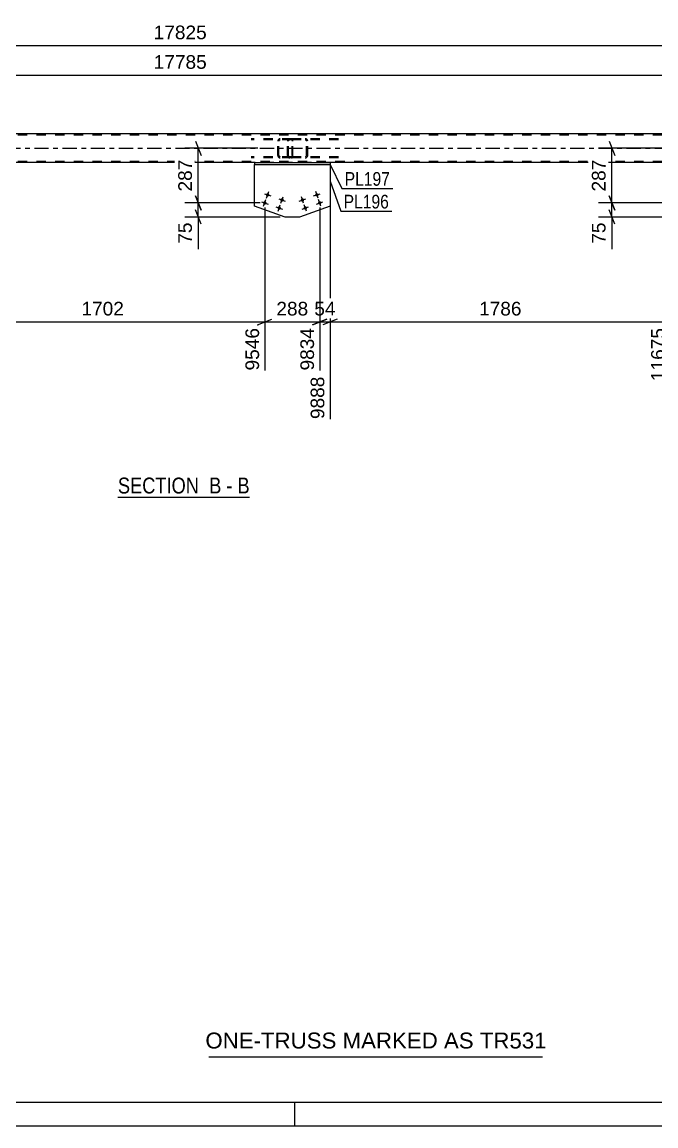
# Model space of a CAD drawing. Header units: millimetres. Extents: x -132 to 709, y -396 to 198.
# Drawn here: x 231.9 to 365, y -396.3 to -164.6 of the extents above; entities that cross this region are included whole.
import ezdxf

# ---------------------------------------------------------------- set-up
doc = ezdxf.new("R2010")
doc.units = ezdxf.units.MM
doc.linetypes.add('DXK_LINE_DOT2', pattern=[3.9198, 1.9599, -1.9599])
doc.linetypes.add('DXK_LINE_DOT3', pattern=[5.9187, 2.979, -0.9799, 0.9799, -0.9799])
doc.styles.add('Arial', font='arial.ttf', dxfattribs={"height": 0.2})
doc.styles.add('Arial Narrow', font='ARIALN.TTF', dxfattribs={"height": 0.2})

# ---------------------------------------------------------------- blocks, each defined once
blk = doc.blocks.new('Unknown-203774460-1113')
at = {"color": 5, "linetype": 'Continuous'}
for p, q in [((-126.83, -391.26), (704.17, -391.26)), ((289.17, -396.26), (289.17, -391.26)), ((-131.83, -396.26), (709.17, -396.26))]:
    blk.add_line(p, q, dxfattribs=at)
blk = doc.blocks.new('Unknown-203774460-17 - 6715')
at = {"color": 6, "linetype": 'Continuous'}
blk.add_line((252.05, -264.28), (279.7, -264.28), dxfattribs=at)
at = {"color": 0, "linetype": 'Continuous'}
blk.add_wipeout([(270.16, -263.53), (270.16, -260.03), (252.05, -260.03), (252.05, -263.53)], dxfattribs=at)
at = {"color": 7, "linetype": 'Continuous', "style": 'Arial Narrow'}
blk.add_text('SECTION ', height=3.34, dxfattribs=at).set_placement((252.05, -263.53))
at = {"color": 0, "linetype": 'Continuous'}
blk.add_wipeout([(273.76, -263.53), (273.76, -260.03), (271.21, -260.03), (271.21, -263.53)], dxfattribs=at)
at = {"color": 7, "linetype": 'Continuous', "style": 'Arial Narrow'}
blk.add_text('B', height=3.34, dxfattribs=at).set_placement((271.21, -263.53))
at = {"color": 0, "linetype": 'Continuous'}
blk.add_wipeout([(276.09, -263.53), (276.09, -260.03), (274.81, -260.03), (274.81, -263.53)], dxfattribs=at)
at = {"color": 7, "linetype": 'Continuous', "style": 'Arial Narrow'}
blk.add_text('-', height=3.34, dxfattribs=at).set_placement((274.81, -263.53))
at = {"color": 0, "linetype": 'Continuous'}
blk.add_wipeout([(279.7, -263.53), (279.7, -260.03), (277.14, -260.03), (277.14, -263.53)], dxfattribs=at)
at = {"color": 7, "linetype": 'Continuous', "style": 'Arial Narrow'}
blk.add_text('B', height=3.34, dxfattribs=at).set_placement((277.14, -263.53))
blk = doc.blocks.new('Part-203774460-6857 - 6715')
at = {"color": 7, "linetype": 'DXK_LINE_DOT2'}
for p, q in [((288.52, -189.08), (280.02, -189.08)), ((288.52, -189.32), (280.02, -189.32)), ((285.64, -189.38), (285.61, -189.56)), ((285.61, -192.6), (285.61, -189.56)), ((285.86, -189.56), (285.88, -189.47)), ((285.86, -192.6), (285.86, -189.56)), ((285.88, -189.47), (285.93, -189.39)), ((286.11, -189.08), (285.92, -189.12)), ((285.93, -189.39), (286.01, -189.34)), ((286.01, -189.34), (286.11, -189.32)), ((287.62, -189.32), (287.62, -189.08)), ((288.62, -189.12), (288.52, -189.08)), ((288.52, -189.32), (288.57, -189.34)), ((288.57, -189.34), (288.61, -189.39)), ((288.61, -189.39), (288.64, -189.47)), ((288.71, -189.22), (288.62, -189.12)), ((288.64, -189.47), (288.65, -189.56)), ((288.65, -192.6), (288.65, -189.56)), ((288.77, -189.38), (288.71, -189.22)), ((288.79, -189.56), (288.77, -189.38)), ((288.79, -192.6), (288.79, -189.56)), ((288.52, -192.84), (280.02, -192.84)), ((288.52, -193.08), (280.02, -193.08)), ((285.61, -192.6), (285.64, -192.79)), ((285.88, -192.69), (285.86, -192.6)), ((285.93, -192.77), (285.88, -192.69)), ((285.92, -193.05), (286.11, -193.08)), ((286.01, -192.82), (285.93, -192.77)), ((286.11, -192.84), (286.01, -192.82)), ((287.62, -193.08), (287.62, -192.84)), ((288.57, -192.82), (288.52, -192.84)), ((288.52, -193.08), (288.62, -193.05)), ((288.61, -192.77), (288.57, -192.82)), ((288.64, -192.69), (288.61, -192.77)), ((288.62, -193.05), (288.71, -192.94)), ((288.65, -192.6), (288.64, -192.69)), ((288.71, -192.94), (288.77, -192.79)), ((288.77, -192.79), (288.79, -192.6))]:
    blk.add_line(p, q, dxfattribs=at)
for centre, start, end in [((286.1, -189.58), 111.1513, 156.1049), ((286.1, -192.59), 203.8951, 248.8487)]:
    blk.add_arc(centre, 0.492, start, end, dxfattribs=at)
blk = doc.blocks.new('Bolt-203774460-6754 - 6715')
at = {"linetype": 'Continuous'}
for points in [[(293.47, -200.97, -1), (294.14, -200.73, -1)], [(290.45, -202.04, -1), (291.13, -201.8, -1)], [(291.05, -203.73, -1), (291.73, -203.49, -1)], [(294.07, -202.66, -1), (294.75, -202.42, -1)]]:
    blk.add_hatch(color=1, dxfattribs=at).paths.add_polyline_path(points)
at = {"color": 1, "linetype": 'Continuous'}
for p, q in [((291.03, -202.59), (290.55, -201.24)), ((293.13, -201.09), (294.48, -200.61)), ((294.05, -201.52), (293.56, -200.17)), ((290.11, -202.16), (291.47, -201.67)), ((290.71, -203.85), (292.07, -203.37)), ((291.63, -204.29), (291.15, -202.93)), ((293.73, -202.78), (295.09, -202.3)), ((294.65, -203.22), (294.17, -201.86))]:
    blk.add_line(p, q, dxfattribs=at)
blk = doc.blocks.new('Part-203774460-6759 - 6715')
at = {"color": 2, "linetype": 'Continuous'}
for p, q in [((280.72, -203.26), (280.72, -194.48)), ((296.57, -194.48), (296.57, -203.26)), ((287.13, -205.53), (280.72, -203.26)), ((296.57, -203.26), (290.16, -205.53)), ((290.16, -205.53), (287.13, -205.53))]:
    blk.add_line(p, q, dxfattribs=at)
at = {"color": 7, "linetype": 'DXK_LINE_DOT2'}
blk.add_line((280.72, -194.48), (296.57, -194.48), dxfattribs=at)
blk = doc.blocks.new('Part-203774460-6816 - 6715')
at = {"color": 2, "linetype": 'Continuous'}
for p, q in [((597.55, -188.08), (-67.33, -188.08)), ((280.72, -194.08), (214.81, -194.08)), ((365.85, -194.08), (296.57, -194.08))]:
    blk.add_line(p, q, dxfattribs=at)
at = {"color": 7, "linetype": 'DXK_LINE_DOT2'}
for p, q in [((597.55, -188.32), (-67.33, -188.32)), ((597.55, -193.84), (-67.33, -193.84)), ((597.55, -194.08), (-59.33, -194.08)), ((296.57, -194.08), (280.72, -194.08))]:
    blk.add_line(p, q, dxfattribs=at)
at = {"color": 7, "linetype": 'DXK_LINE_DOT3'}
blk.add_line((-67.33, -191.08), (597.55, -191.08), dxfattribs=at)
blk = doc.blocks.new('Bolt-203774460-6852 - 6715')
at = {"linetype": 'Continuous'}
for points in [[(283.14, -200.73, -1), (283.82, -200.97, -1)], [(282.54, -202.42, -1), (283.22, -202.66, -1)], [(285.56, -203.49, -1), (286.24, -203.73, -1)], [(286.16, -201.8, -1), (286.84, -202.04, -1)]]:
    blk.add_hatch(color=1, dxfattribs=at).paths.add_polyline_path(points)
at = {"color": 1, "linetype": 'Continuous'}
for p, q in [((282.8, -200.61), (284.16, -201.09)), ((283.24, -201.52), (283.72, -200.17)), ((286.26, -202.59), (286.74, -201.24)), ((282.2, -202.3), (283.56, -202.78)), ((282.64, -203.22), (283.12, -201.86)), ((285.22, -203.37), (286.58, -203.85)), ((285.66, -204.29), (286.14, -202.93)), ((285.82, -201.67), (287.18, -202.16))]:
    blk.add_line(p, q, dxfattribs=at)
blk = doc.blocks.new('Part-203774460-6955 - 6715')
at = {"color": 2, "linetype": 'Continuous'}
for p, q in [((280.72, -194.08), (280.72, -194.48)), ((280.72, -194.08), (296.57, -194.08)), ((280.72, -194.48), (296.57, -194.48)), ((296.57, -194.08), (296.57, -194.48))]:
    blk.add_line(p, q, dxfattribs=at)
blk = doc.blocks.new('Part-203774460-6977 - 6715')
at = {"color": 7, "linetype": 'DXK_LINE_DOT2'}
for p, q in [((287.66, -189.38), (287.62, -189.56)), ((287.62, -192.6), (287.62, -189.56)), ((287.87, -189.56), (287.89, -189.47)), ((287.87, -192.6), (287.87, -189.56)), ((287.89, -189.47), (287.95, -189.39)), ((288.13, -189.08), (287.93, -189.12)), ((287.95, -189.39), (288.03, -189.34)), ((288.03, -189.34), (288.13, -189.32)), ((298.36, -189.08), (288.13, -189.08)), ((298.36, -189.32), (288.13, -189.32)), ((291.56, -189.12), (291.37, -189.08)), ((291.37, -189.32), (291.46, -189.34)), ((291.46, -189.34), (291.55, -189.39)), ((291.55, -189.39), (291.6, -189.47)), ((291.6, -189.47), (291.62, -189.56)), ((291.62, -192.6), (291.62, -189.56)), ((291.88, -189.56), (291.84, -189.38)), ((291.88, -192.6), (291.88, -189.56)), ((287.62, -192.6), (287.66, -192.79)), ((287.89, -192.69), (287.87, -192.6)), ((287.95, -192.77), (287.89, -192.69)), ((287.93, -193.05), (288.13, -193.08)), ((288.03, -192.82), (287.95, -192.77)), ((288.13, -192.84), (288.03, -192.82)), ((298.36, -192.84), (288.13, -192.84)), ((298.36, -193.08), (288.13, -193.08)), ((291.46, -192.82), (291.37, -192.84)), ((291.37, -193.08), (291.56, -193.05)), ((291.55, -192.77), (291.46, -192.82)), ((291.6, -192.69), (291.55, -192.77)), ((291.62, -192.6), (291.6, -192.69)), ((291.84, -192.79), (291.88, -192.6))]:
    blk.add_line(p, q, dxfattribs=at)
for centre, start, end in [((288.11, -189.58), 110.7583, 155.68), ((291.38, -189.58), 24.32, 69.2417), ((288.11, -192.58), 204.32, 249.2417), ((291.38, -192.58), 290.7583, 335.68)]:
    blk.add_arc(centre, 0.496, start, end, dxfattribs=at)
blk = doc.blocks.new('StraightDimension-203774460-24054 - 6715')
at = {"color": 7, "linetype": 'Continuous'}
for p, q in [((214.81, -195.48), (214.81, -252.41)), ((282.88, -203.54), (282.88, -237.71)), ((216.31, -226.92), (213.31, -228.12)), ((281.38, -228.12), (284.38, -226.92)), ((214.81, -227.52), (282.88, -227.52))]:
    blk.add_line(p, q, dxfattribs=at)
at = {"color": 0}
blk.add_wipeout([(253.89, -226.77), (253.89, -222.57), (243.8, -222.57), (243.8, -226.77)], dxfattribs=at)
at = {"color": 0, "linetype": 'Continuous'}
blk.add_wipeout([(282.28, -228.22), (278.08, -228.22), (278.08, -238.31), (282.28, -238.31)], dxfattribs=at)
at = {"color": 3, "style": 'Arial'}
blk.add_text('1702', height=2.865, dxfattribs=at).set_placement((244.4, -226.17))
at = {"color": 3, "linetype": 'Continuous', "style": 'Arial'}
blk.add_text('9546', height=2.865, rotation=90.0002, dxfattribs=at).set_placement((281.68, -237.71))
blk = doc.blocks.new('StraightDimension-203774460-23554 - 6715')
at = {"color": 7, "linetype": 'Continuous'}
blk.add_line((-79.43, -175.75), (609.65, -175.75), dxfattribs=at)
at = {"color": 0}
blk.add_wipeout([(271.27, -175), (271.27, -170.8), (258.96, -170.8), (258.96, -175)], dxfattribs=at)
at = {"color": 3, "style": 'Arial'}
blk.add_text('17785', height=2.865, dxfattribs=at).set_placement((259.56, -174.4))
blk = doc.blocks.new('StraightDimension-203774460-23608 - 6715')
at = {"color": 7, "linetype": 'Continuous'}
blk.add_line((-80.23, -169.54), (610.45, -169.54), dxfattribs=at)
at = {"color": 0}
blk.add_wipeout([(271.27, -168.79), (271.27, -164.59), (258.96, -164.59), (258.96, -168.79)], dxfattribs=at)
at = {"color": 3, "style": 'Arial'}
blk.add_text('17825', height=2.865, dxfattribs=at).set_placement((259.56, -168.19))
blk = doc.blocks.new('StraightDimension-203774460-24051 - 6715')
at = {"color": 7, "linetype": 'Continuous'}
for p, q in [((296.57, -195.48), (296.57, -247.91)), ((368.02, -203.54), (368.02, -239.93)), ((298.07, -226.92), (295.07, -228.12)), ((366.52, -228.12), (369.52, -226.92)), ((296.57, -227.52), (368.02, -227.52))]:
    blk.add_line(p, q, dxfattribs=at)
at = {"color": 0}
blk.add_wipeout([(337.34, -226.77), (337.34, -222.57), (327.25, -222.57), (327.25, -226.77)], dxfattribs=at)
at = {"color": 0, "linetype": 'Continuous'}
blk.add_wipeout([(367.42, -228.22), (363.22, -228.22), (363.22, -240.53), (367.42, -240.53)], dxfattribs=at)
at = {"color": 3, "style": 'Arial'}
blk.add_text('1786', height=2.865, dxfattribs=at).set_placement((327.85, -226.17))
at = {"color": 3, "linetype": 'Continuous', "style": 'Arial'}
blk.add_text('11675', height=2.865, rotation=90.0002, dxfattribs=at).set_placement((366.82, -239.93))
blk = doc.blocks.new('StraightDimension-203774460-24052 - 6715')
at = {"color": 7, "linetype": 'Continuous'}
for p, q in [((296.57, -195.48), (296.57, -247.91)), ((294.41, -203.54), (294.41, -237.71)), ((292.91, -228.12), (295.91, -226.92)), ((298.07, -226.92), (295.07, -228.12)), ((294.41, -227.52), (296.57, -227.52))]:
    blk.add_line(p, q, dxfattribs=at)
at = {"color": 0}
blk.add_wipeout([(298.31, -226.77), (298.31, -222.57), (292.67, -222.57), (292.67, -226.77)], dxfattribs=at)
at = {"color": 0, "linetype": 'Continuous'}
blk.add_wipeout([(295.97, -238.42), (291.77, -238.42), (291.77, -248.51), (295.97, -248.51)], dxfattribs=at)
at = {"color": 3, "style": 'Arial'}
blk.add_text('54', height=2.865, dxfattribs=at).set_placement((293.27, -226.17))
at = {"color": 3, "linetype": 'Continuous', "style": 'Arial'}
blk.add_text('9888', height=2.865, rotation=90.0002, dxfattribs=at).set_placement((295.37, -247.91))
blk = doc.blocks.new('StraightDimension-203774460-24053 - 6715')
at = {"color": 7, "linetype": 'Continuous'}
for p, q in [((282.88, -203.54), (282.88, -237.71)), ((294.41, -203.54), (294.41, -237.71)), ((281.38, -228.12), (284.38, -226.92)), ((295.91, -226.92), (292.91, -228.12)), ((282.88, -227.52), (294.41, -227.52))]:
    blk.add_line(p, q, dxfattribs=at)
at = {"color": 0}
blk.add_wipeout([(292.58, -226.77), (292.58, -222.57), (284.71, -222.57), (284.71, -226.77)], dxfattribs=at)
at = {"color": 0, "linetype": 'Continuous'}
blk.add_wipeout([(293.81, -228.22), (289.61, -228.22), (289.61, -238.31), (293.81, -238.31)], dxfattribs=at)
at = {"color": 3, "style": 'Arial'}
blk.add_text('288', height=2.865, dxfattribs=at).set_placement((285.31, -226.17))
at = {"color": 3, "linetype": 'Continuous', "style": 'Arial'}
blk.add_text('9834', height=2.865, rotation=90.0002, dxfattribs=at).set_placement((293.21, -237.71))
blk = doc.blocks.new('StraightDimension-203774460-24485 - 6715')
at = {"color": 7, "linetype": 'Continuous'}
for p, q in [((268.33, -189.58), (269.53, -192.58)), ((281.43, -191.08), (266.08, -191.08)), ((268.93, -202.54), (268.93, -191.08)), ((269.53, -204.04), (268.33, -201.04)), ((281.88, -202.54), (266.08, -202.54))]:
    blk.add_line(p, q, dxfattribs=at)
at = {"color": 0}
blk.add_wipeout([(268.18, -192.88), (263.98, -192.88), (263.98, -200.75), (268.18, -200.75)], dxfattribs=at)
at = {"color": 3, "style": 'Arial'}
blk.add_text('287', height=2.865, rotation=90.0002, dxfattribs=at).set_placement((267.58, -200.15))
blk = doc.blocks.new('StraightDimension-203774460-24486 - 6715')
at = {"color": 7, "linetype": 'Continuous'}
for p, q in [((268.33, -201.04), (269.53, -204.04)), ((281.88, -202.54), (266.08, -202.54)), ((268.93, -205.53), (268.93, -202.54)), ((286.13, -205.53), (266.08, -205.53)), ((269.53, -207.03), (268.33, -204.03))]:
    blk.add_line(p, q, dxfattribs=at)
at = {"color": 0}
blk.add_wipeout([(268.18, -206.06), (263.98, -206.06), (263.98, -211.71), (268.18, -211.71)], dxfattribs=at)
at = {"color": 7, "linetype": 'Continuous'}
blk.add_line((268.93, -205.53), (268.93, -212.23), dxfattribs=at)
blk.add_line((268.93, -205.53), (268.93, -212.23), dxfattribs=at)
at = {"color": 3, "style": 'Arial'}
blk.add_text('75', height=2.865, rotation=90.0002, dxfattribs=at).set_placement((267.58, -211.11))
blk = doc.blocks.new('StraightDimension-203774460-24512 - 6715')
at = {"color": 7, "linetype": 'Continuous'}
for p, q in [((355.14, -189.58), (356.34, -192.58)), ((367.39, -191.08), (352.89, -191.08)), ((355.74, -202.54), (355.74, -191.08)), ((356.34, -204.04), (355.14, -201.04)), ((367.02, -202.54), (352.89, -202.54))]:
    blk.add_line(p, q, dxfattribs=at)
at = {"color": 0}
blk.add_wipeout([(354.99, -192.88), (350.79, -192.88), (350.79, -200.75), (354.99, -200.75)], dxfattribs=at)
at = {"color": 3, "style": 'Arial'}
blk.add_text('287', height=2.865, rotation=90.0002, dxfattribs=at).set_placement((354.39, -200.15))
blk = doc.blocks.new('StraightDimension-203774460-24513 - 6715')
at = {"color": 7, "linetype": 'Continuous'}
for p, q in [((355.14, -201.04), (356.34, -204.04)), ((367.02, -202.54), (352.89, -202.54)), ((355.74, -205.53), (355.74, -202.54)), ((371.26, -205.53), (352.89, -205.53)), ((356.34, -207.03), (355.14, -204.03))]:
    blk.add_line(p, q, dxfattribs=at)
at = {"color": 0}
blk.add_wipeout([(354.99, -206.06), (350.79, -206.06), (350.79, -211.71), (354.99, -211.71)], dxfattribs=at)
at = {"color": 7, "linetype": 'Continuous'}
blk.add_line((355.74, -205.53), (355.74, -212.23), dxfattribs=at)
blk.add_line((355.74, -205.53), (355.74, -212.23), dxfattribs=at)
at = {"color": 3, "style": 'Arial'}
blk.add_text('75', height=2.865, rotation=90.0002, dxfattribs=at).set_placement((354.39, -211.11))
blk = doc.blocks.new('Unknown-203774460-30890')
at = {"color": 7, "linetype": 'Continuous'}
blk.add_line((271.17, -381.76), (341.17, -381.76), dxfattribs=at)
at = {"color": 7, "style": 'Arial'}
blk.add_text('ONE-TRUSS MARKED AS TR531', height=3.3428, dxfattribs=at).set_placement((270.41, -380.01))
blk = doc.blocks.new('Mark-203774460-6755 - 6715')
at = {"color": 0}
blk.add_wipeout([(308.93, -203.71), (308.93, -200.71), (299.43, -200.71), (299.43, -203.71)], dxfattribs=at)
blk.add_wipeout([(308.93, -203.71), (308.93, -200.71), (299.43, -200.71), (299.43, -203.71)], dxfattribs=at)
at = {"color": 30, "linetype": 'Continuous'}
for p, q in [((296.57, -197.95), (298.83, -204.31)), ((298.83, -204.31), (309.53, -204.31))]:
    blk.add_line(p, q, dxfattribs=at)
at = {"color": 3, "style": 'Arial Narrow'}
blk.add_text('PL196', height=2.863, dxfattribs=at).set_placement((299.43, -203.71))
blk = doc.blocks.new('Mark-203774460-6951 - 6715')
at = {"color": 0}
blk.add_wipeout([(309.16, -198.94), (309.16, -195.94), (299.65, -195.94), (299.65, -198.94)], dxfattribs=at)
blk.add_wipeout([(309.16, -198.94), (309.16, -195.94), (299.65, -195.94), (299.65, -198.94)], dxfattribs=at)
at = {"color": 30, "linetype": 'Continuous'}
for p, q in [((296.57, -194.48), (299.05, -199.54)), ((299.05, -199.54), (309.76, -199.54))]:
    blk.add_line(p, q, dxfattribs=at)
at = {"color": 3, "style": 'Arial Narrow'}
blk.add_text('PL197', height=2.863, dxfattribs=at).set_placement((299.65, -198.94))

msp = doc.modelspace()

# ---------------------------------------------------------------- block references
for name in ['Unknown-203774460-1113', 'Part-203774460-6816 - 6715', 'Part-203774460-6857 - 6715', 'Part-203774460-6977 - 6715', 'Part-203774460-6955 - 6715', 'Part-203774460-6759 - 6715', 'Bolt-203774460-6852 - 6715', 'Bolt-203774460-6754 - 6715', 'Unknown-203774460-30890']:
    msp.add_blockref(name, (0, 0))

# ---------------------------------------------------------------- next in the draw order: block references
for name in ['StraightDimension-203774460-23554 - 6715', 'StraightDimension-203774460-24054 - 6715', 'StraightDimension-203774460-24051 - 6715', 'Unknown-203774460-17 - 6715']:
    msp.add_blockref(name, (0, 0))

# ---------------------------------------------------------------- next in the draw order: block references
for name in ['StraightDimension-203774460-23608 - 6715', 'StraightDimension-203774460-24512 - 6715', 'StraightDimension-203774460-24052 - 6715']:
    msp.add_blockref(name, (0, 0))

# ---------------------------------------------------------------- next in the draw order: block references
for name in ['StraightDimension-203774460-24513 - 6715', 'StraightDimension-203774460-24053 - 6715']:
    msp.add_blockref(name, (0, 0))

# ---------------------------------------------------------------- next in the draw order: block references
for name in ['StraightDimension-203774460-24485 - 6715', 'Mark-203774460-6755 - 6715']:
    msp.add_blockref(name, (0, 0))

# ---------------------------------------------------------------- next in the draw order: block references
for name in ['Mark-203774460-6951 - 6715', 'StraightDimension-203774460-24486 - 6715']:
    msp.add_blockref(name, (0, 0))

doc.saveas('drawing.dxf')
